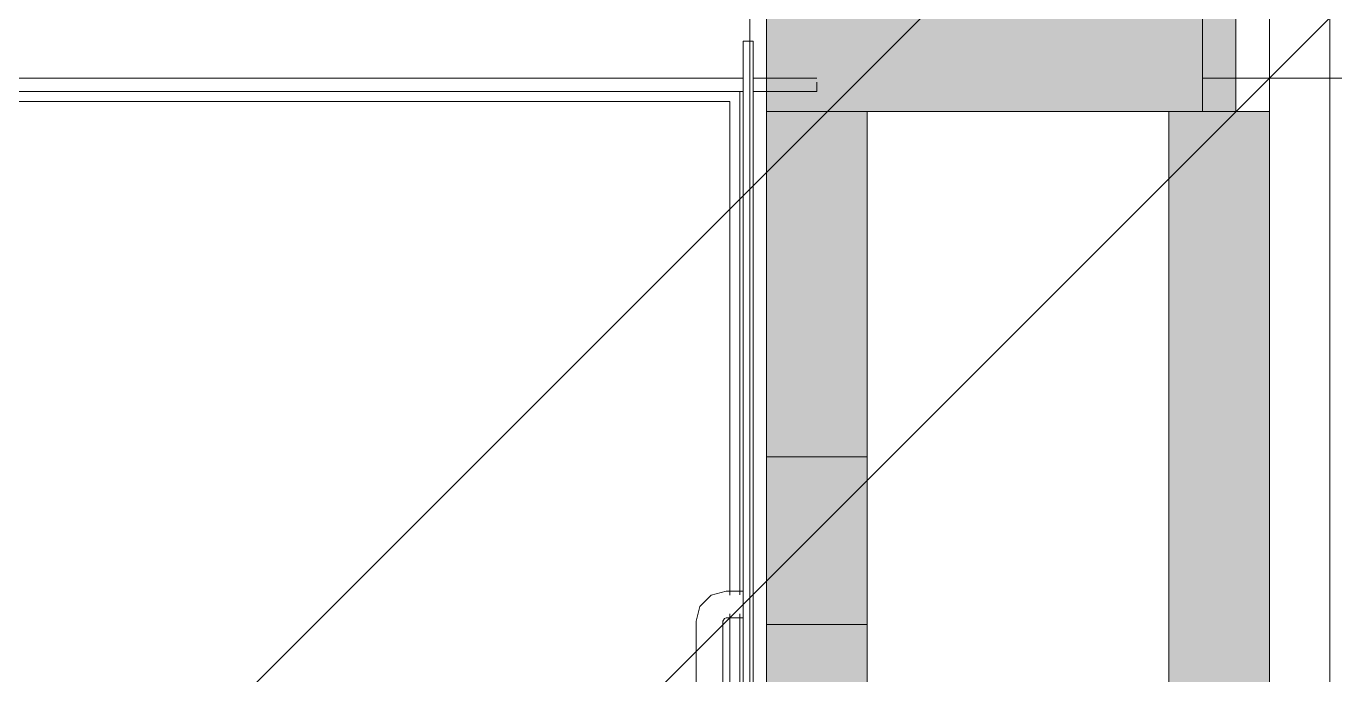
# Model space of a CAD drawing. Header units: millimetres. Extents: x -57519 to 497916, y -349472 to 446842.
# Drawn here: x 299698 to 301650, y 38718 to 39685 of the extents above; entities that cross this region are included whole.
import ezdxf

# ---------------------------------------------------------------- set-up
doc = ezdxf.new("R2010")
doc.units = ezdxf.units.MM
for name, color, linetype, lineweight in [('A-DETL-GENF', 92, 'Continuous', 5), ('A-FLOR', 192, 'Continuous', 5), ('A-FLOR-HRAL', 11, 'Continuous', 5), ('A-WALL', 113, 'Continuous', 20), ('A-WALL-PATT', 111, 'Continuous', 20), ('S-COLS', 52, 'Continuous', 20), ('S-STRS', 31, 'Continuous', 5)]:
    doc.layers.add(name, color=color, linetype=linetype, lineweight=lineweight)

# ---------------------------------------------------------------- blocks, each defined once
blk = doc.blocks.new('Precast Stair - Landing_Internal_-6008558-SITE COVERAGE')
at = {"layer": 'S-STRS'}
for p, q in [((52039.3, 39607.5), (52039.3, 39707.5)), ((52039.3, 39707.5), (52039.3, 39607.5)), ((52039.3, 39557.5), (52039.3, 39587.5)), ((52039.3, 39587.5), (52039.3, 39557.5))]:
    blk.add_line(p, q, dxfattribs=at)
blk = doc.blocks.new('Precast Stair - ___-6008557-SITE COVERAGE')
at = {"layer": 'S-STRS'}
for p, q in [((52039.3, 39607.5), (52039.3, 39707.5)), ((52039.3, 39607.5), (52039.3, 39707.5)), ((52039.3, 39557.5), (52039.3, 39587.5)), ((52039.3, 39557.5), (52039.3, 39587.5))]:
    blk.add_line(p, q, dxfattribs=at)
blk.add_blockref('Precast Stair - Landing_Internal_-6008558-SITE COVERAGE', (0, 0))
blk = doc.blocks.new('Monolithic Landing - Landing_Internal_-6008558-SITE COVERAGE')
at = {"layer": 'S-STRS'}
for p, q in [((52039.3, 39607.5), (52039.3, 39707.5)), ((52039.3, 39707.5), (52039.3, 39607.5)), ((52039.3, 39557.5), (52039.3, 39587.5)), ((52039.3, 39587.5), (52039.3, 39557.5))]:
    blk.add_line(p, q, dxfattribs=at)
blk = doc.blocks.new('Railing - Handrail On Railing_End Post-13653219-SITE COVERAGE')
at = {"layer": 'A-FLOR-HRAL'}
for p, q in [((-19.3, 6.5), (-50, 6.5)), ((-3, 6.5), (0, 6.5)), ((-50, -6.5), (-19.3, -6.5)), ((-20, 0), (20, 0)), ((-14.1, 0), (-20, 0)), ((-20, -4.3), (-20, -275)), ((-10, 0), (-14.1, 0)), ((20, 0), (-10, 0)), ((20, -275), (20, -4.3)), ((-25, -280), (-50, -280)), ((-50, -320), (-25, -320))]:
    blk.add_line(p, q, dxfattribs=at)
at = {"layer": 'A-FLOR-HRAL', "flags": 128}
for points in [[(-25, -320), (-2.2, -313.8), (14.4, -296.8), (20, -275)], [(-20, -275), (-22.3, -279.2), (-25, -280)]]:
    blk.add_lwpolyline(points, dxfattribs=at)
at = {"layer": 'A-FLOR-HRAL'}
for start, end in [(360, 180), (180, 225), (225, 315), (315, 330), (330, 360)]:
    blk.add_arc((0, 0), 6.5, start, end, dxfattribs=at)
blk = doc.blocks.new('Railing - Railing-6055315-SITE COVERAGE')
at = {"rotation": 180}
blk.add_blockref('Railing - Handrail On Railing_End Post-13653219-SITE COVERAGE', (51954.3, 38522.5), dxfattribs=at)

msp = doc.modelspace()

# ---------------------------------------------------------------- hatches: boundary and pattern name
at = {"layer": 'A-DETL-GENF'}
h = msp.add_hatch(dxfattribs=at)
h.set_pattern_fill('FP_40', color=250, style=0, pattern_type=2)
h.set_pattern_definition([(45, (248763.4, 0), (-1257.236, 1257.236), []), (45, (248763.4, 1905), (-1257.236, 1257.236), [])])
h.paths.add_polyline_path([(325750.1, -8642.5), (328562.7, -8642.5), (328562.7, 4657.5), (341312.7, 4657.5), (341312.7, 30557.5), (342712.7, 30557.5), (342712.7, 48907.7), (339962.7, 48907.7), (339962.7, 52157.5), (338962.7, 52157.5), (338962.7, 53757.5), (297512.7, 53757.5), (297512.7, 52247.5), (286277.7, 52247.5), (286277.7, 34407.5), (285902.7, 34407.5), (285902.7, 7407.5), (286277.7, 7407.5), (286277.7, -2267.5), (315555.2, -2267.5), (315555.2, -8642.5), (321257.1, -8642.5)], flags=0)
at = {"layer": 'A-WALL-PATT', "lineweight": 5, "transparency": 33554560}
h = msp.add_hatch(color=253, dxfattribs=at)
h.paths.add_polyline_path([(300802.7, 37907.5), (300952.7, 37907.5), (300952.7, 38162.5), (300802.7, 38162.5), (300802.7, 38031.8)], flags=0)
h.paths.add_polyline_path([(300952.7, 38662.5), (300952.7, 39557.5), (300802.7, 39557.5), (300802.7, 38662.5)], flags=0)
h = msp.add_hatch(color=253, dxfattribs=at)
h.paths.add_polyline_path([(301552.7, 31607.5), (301552.7, 31832.5), (301402.7, 31832.5), (301402.7, 31607.5), (301502.7, 31607.5)], flags=0)
h.paths.add_polyline_path([(301552.7, 33882.5), (301552.7, 39557.5), (301402.7, 39557.5), (301402.7, 33882.5), (301502.7, 33882.5)], flags=0)
at = {"layer": 'S-COLS', "transparency": 33554432}
msp.add_hatch(color=9, dxfattribs=at).paths.add_polyline_path([(301502.7, 39557.5), (301502.7, 40257.5), (300802.7, 40257.5), (300802.7, 39557.5), (301038.4, 39557.5)], flags=0)

# ---------------------------------------------------------------- linework, layer by layer
at = {"layer": 'A-FLOR'}
for p, q in [((300802.7, 39607.5), (300802.7, 44957.5)), ((301552.7, 40092.7), (301552.7, 31849.1)), ((301452.7, 39607.5), (311726.7, 39607.5)), ((301552.7, 39603.2), (301552.7, 37157.5)), ((301402.7, 39557.5), (300952.7, 39557.5)), ((301402.7, 39557.5), (301402.7, 37157.5))]:
    msp.add_line(p, q, dxfattribs=at)
at = {"layer": 'A-WALL', "lineweight": 18}
for p, q in [((301552.7, 42892.5), (301552.7, 33897.5)), ((301642.7, 33897.5), (301642.7, 42892.5)), ((300802.7, 38677.5), (300802.7, 40257.5)), ((300777.7, 40232.5), (300777.7, 38677.5))]:
    msp.add_line(p, q, dxfattribs=at)
at = {"layer": 'A-WALL', "lineweight": 5}
for p, q in [((301452.7, 40207.5), (301452.7, 39557.5)), ((301552.7, 39557.5), (301552.7, 40207.5)), ((300767.7, 37907.5), (300767.7, 39662.5)), ((300767.7, 39662.5), (300782.7, 39662.5)), ((300782.7, 37907.5), (300782.7, 39662.5)), ((298522.7, 39607.5), (300767.7, 39607.5)), ((300782.7, 39607.5), (300802.7, 39607.5)), ((300802.7, 39607.5), (300877.7, 39607.5)), ((300877.7, 39601.7), (300877.7, 39587.5)), ((300767.7, 39587.5), (298522.7, 39587.5)), ((300762.7, 39587.5), (300762.7, 38836.6)), ((300782.7, 39587.5), (300802.7, 39587.5)), ((300877.7, 39587.5), (300802.7, 39587.5)), ((300802.7, 39587.5), (300802.7, 34257.5)), ((300747.7, 39572.5), (298537.7, 39572.5)), ((300747.7, 38836.1), (300747.7, 39572.5)), ((300952.7, 39557.5), (300802.7, 39557.5)), ((300952.7, 37907.5), (300952.7, 39557.5)), ((301402.7, 39557.5), (301402.7, 37157.5)), ((301402.7, 39557.5), (301402.7, 37907.5)), ((301552.7, 39557.5), (301402.7, 39557.5)), ((301552.7, 37157.5), (301552.7, 39557.5)), ((301552.7, 33882.5), (301552.7, 39557.5)), ((300802.7, 39042.5), (300952.7, 39042.5)), ((300747.7, 38526.8), (300747.7, 38808.3)), ((300762.7, 38808.3), (300762.7, 38526.8)), ((300802.7, 38792.5), (300952.7, 38792.5))]:
    msp.add_line(p, q, dxfattribs=at)
at = {"layer": 'S-COLS', "color": 53}
for p, q in [((300802.7, 40257.5), (300802.7, 39557.5)), ((301502.7, 39557.5), (301502.7, 40257.5)), ((300802.7, 39557.5), (301502.7, 39557.5))]:
    msp.add_line(p, q, dxfattribs=at)
at = {"layer": 'S-COLS', "color": 253, "lineweight": 5}
for p, q in [((301502.7, 40257.5), (301502.7, 39557.5)), ((300952.7, 39557.5), (300802.7, 39557.5)), ((301402.7, 39557.5), (300952.7, 39557.5)), ((301502.7, 39557.5), (301402.7, 39557.5))]:
    msp.add_line(p, q, dxfattribs=at)
at = {"layer": 'S-COLS', "color": 254, "lineweight": 5}
for p, q in [((301452.7, 39607.5), (301452.7, 40207.5)), ((300802.7, 39807.5), (300802.7, 39607.5)), ((300802.7, 39607.5), (300802.7, 39557.5)), ((301452.7, 39557.5), (301452.7, 39607.5)), ((300802.7, 39557.5), (300952.7, 39557.5)), ((300952.7, 39557.5), (301402.7, 39557.5)), ((301402.7, 39557.5), (301452.7, 39557.5))]:
    msp.add_line(p, q, dxfattribs=at)
at = {"layer": 'S-COLS', "color": 10, "lineweight": 5}
for p, q in [((300802.7, 39607.5), (300802.7, 39707.5)), ((301452.7, 39607.5), (301452.7, 39557.5)), ((300802.7, 39557.5), (300802.7, 39587.5)), ((300952.7, 39557.5), (300802.7, 39557.5)), ((301402.7, 39557.5), (300952.7, 39557.5)), ((301451.7, 39557.5), (301402.7, 39557.5))]:
    msp.add_line(p, q, dxfattribs=at)
at = {"layer": 'S-STRS'}
for p, q in [((300802.7, 39607.5), (300802.7, 39707.5)), ((300802.7, 39607.5), (300802.7, 39707.5)), ((300802.7, 39557.5), (300802.7, 39587.5)), ((300802.7, 39557.5), (300802.7, 39587.5))]:
    msp.add_line(p, q, dxfattribs=at)

# ---------------------------------------------------------------- block references
at = {"color": 254, "lineweight": 5}
msp.add_blockref('Monolithic Landing - Landing_Internal_-6008558-SITE COVERAGE', (248763.4, 0), dxfattribs=at)
at = {"layer": 'A-FLOR-HRAL'}
msp.add_blockref('Railing - Railing-6055315-SITE COVERAGE', (248763.4, 0), dxfattribs=at)
at = {"layer": 'S-STRS'}
msp.add_blockref('Precast Stair - ___-6008557-SITE COVERAGE', (248763.4, 0), dxfattribs=at)

doc.saveas('drawing.dxf')
